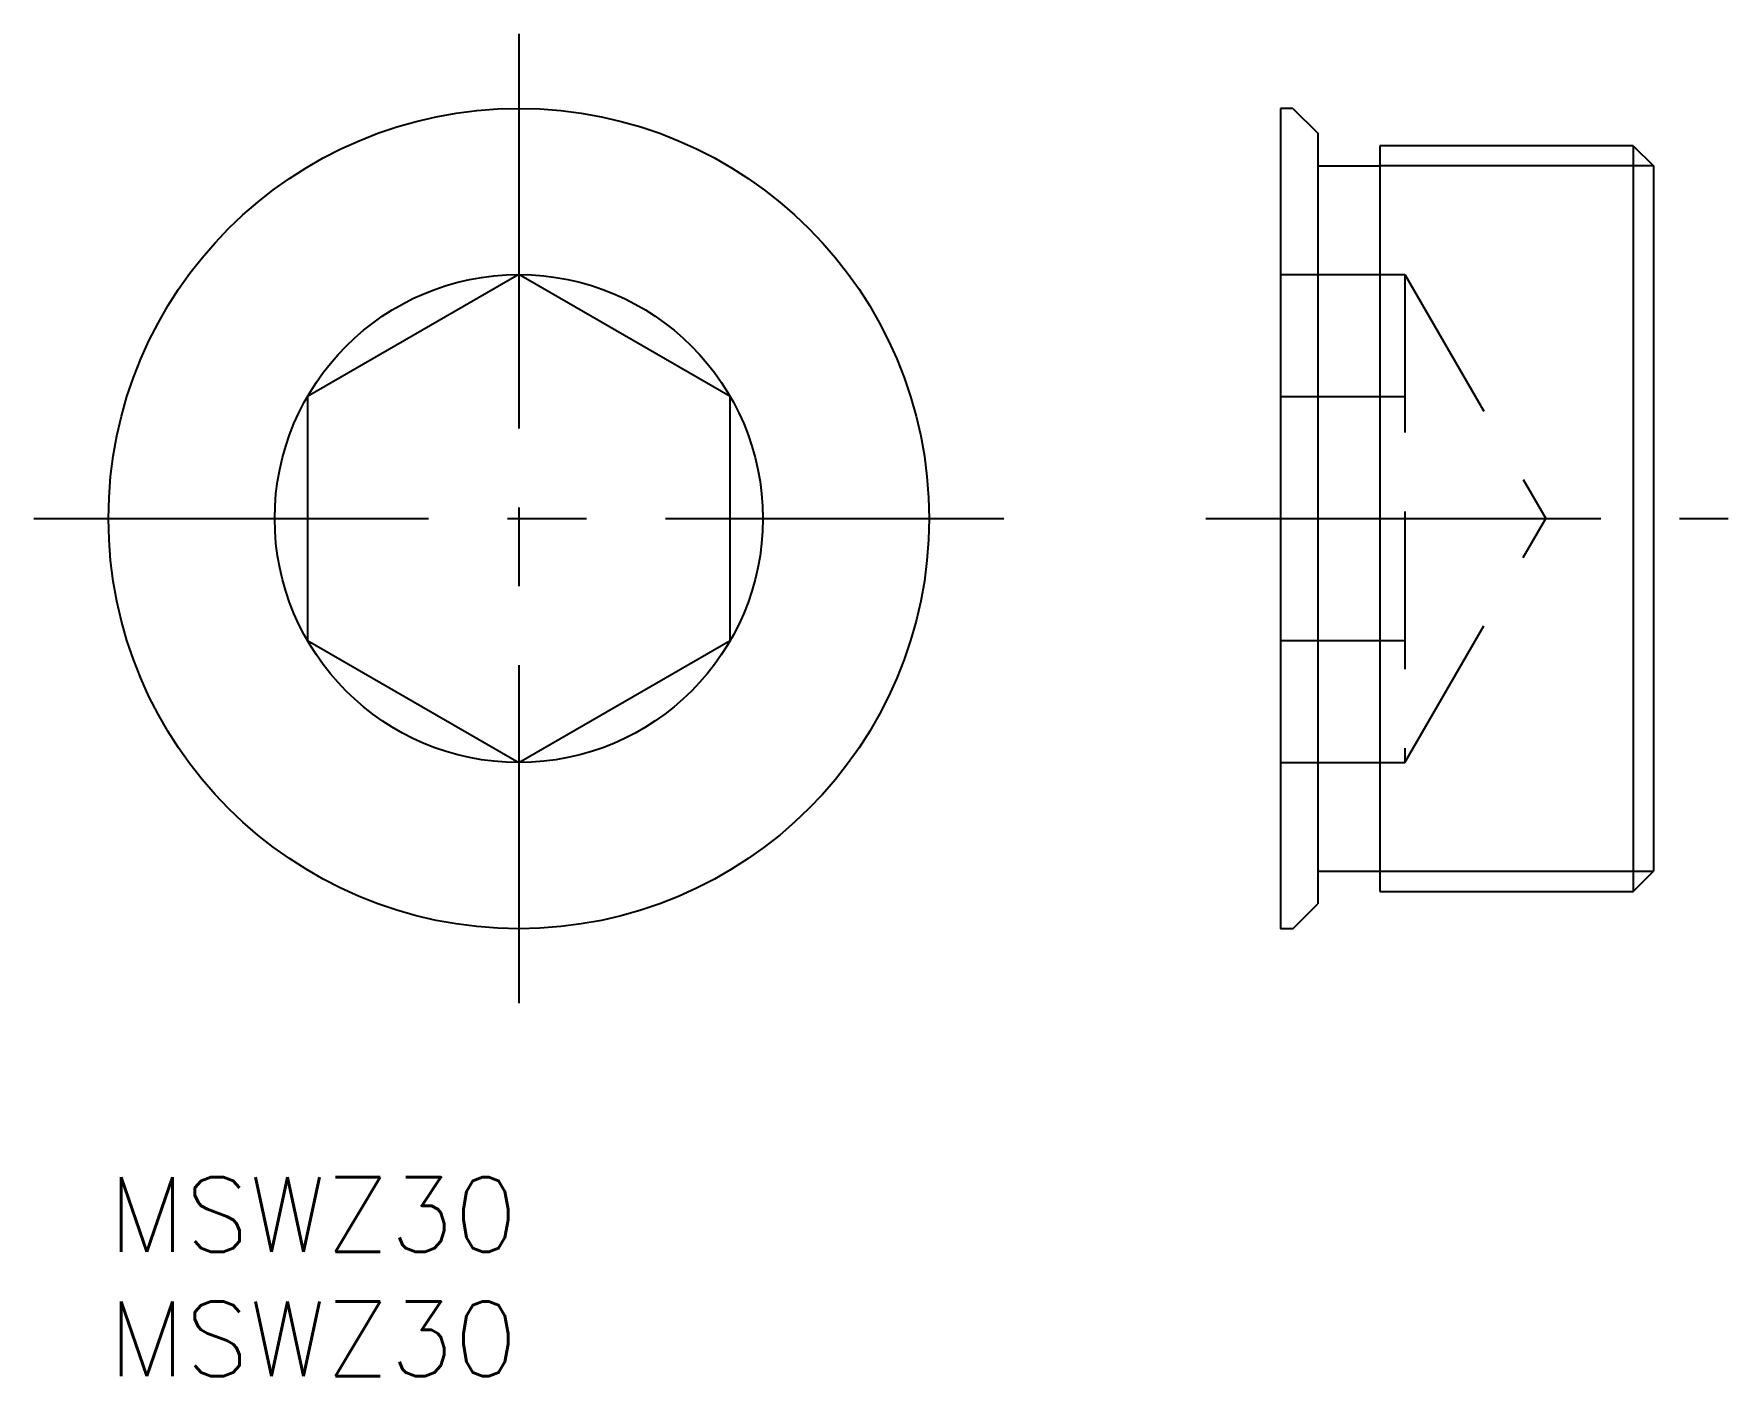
# Model space of a CAD drawing. Extents: x -3 to 65.1, y -8 to 46.
import ezdxf

# ---------------------------------------------------------------- set-up
doc = ezdxf.new("R2010")
doc.units = 0
doc.header["$LTSCALE"] = 0.5
doc.linetypes.add('CENTER', pattern=[50.8, 31.75, -6.35, 6.35, -6.35])
doc.linetypes.add('DASHED', pattern=[19.05, 12.7, -6.35])
for name, color, linetype in [('MSM_CENTER', 1, 'CENTER'), ('MSM_CONTINUOUS', 7, 'CONTINUOUS'), ('MSM_DASHED', 4, 'DASHED'), ('MSM_NARROW', 5, 'CONTINUOUS'), ('MSM_PART_NUMBER', 7, 'CONTINUOUS')]:
    doc.layers.add(name, color=color, linetype=linetype)
doc.styles.get("Standard").update_dxf_attribs({"font": 'txt.shx', "height": 3, "bigfont": 'bigfont.shx'})

# ---------------------------------------------------------------- blocks, each defined once
blk = doc.blocks.new('*U3')
at = {"layer": 'MSM_PART_NUMBER'}
blk.add_text('MSWZ30', height=3, dxfattribs=at).set_placement((0, -3))
blk = doc.blocks.new('*U4')
at = {"layer": 'MSM_PART_NUMBER'}
blk.add_text('MSWZ30', height=3, dxfattribs=at).set_placement((0, -8))

msp = doc.modelspace()

# ---------------------------------------------------------------- linework, layer by layer
at = {"layer": 'MSM_CENTER'}
for p, q in [((16.5, 46), (16.5, 7)), ((-3, 26.5), (36, 26.5)), ((44.133, 26.5), (65.133, 26.5))]:
    msp.add_line(p, q, dxfattribs=at)
at = {"layer": 'MSM_CONTINUOUS'}
for p, q in [((47.133, 43), (47.133, 10)), ((47.633, 43), (47.133, 43)), ((47.633, 43), (48.633, 42)), ((48.633, 42), (48.633, 11)), ((51.133, 41.5), (51.133, 11.5)), ((61.321, 41.5), (51.133, 41.5)), ((61.321, 41.5), (62.133, 40.688)), ((61.321, 41.5), (61.321, 11.5)), ((48.633, 40.688), (51.133, 40.688)), ((62.133, 40.688), (62.133, 12.312)), ((16.5, 36.315), (8, 31.407)), ((25, 31.407), (16.5, 36.315)), ((20.75, 33.861), (20.75, 33.861)), ((22.875, 32.634), (22.875, 32.634)), ((8, 31.407), (8, 21.593)), ((25, 21.593), (25, 31.407)), ((8, 21.593), (16.5, 16.685)), ((16.5, 16.685), (25, 21.593)), ((48.633, 12.312), (51.133, 12.312)), ((61.321, 11.5), (62.133, 12.312)), ((47.633, 10), (48.633, 11)), ((51.133, 11.5), (61.321, 11.5)), ((47.633, 10), (47.133, 10))]:
    msp.add_line(p, q, dxfattribs=at)
for radius in [16.5, 9.815]:
    msp.add_circle((16.5, 26.5), radius, dxfattribs=at)
at = {"layer": 'MSM_DASHED'}
for p, q in [((47.133, 36.315), (52.133, 36.315)), ((52.133, 36.315), (52.133, 16.685)), ((52.133, 36.315), (57.8, 26.5)), ((47.133, 31.407), (52.133, 31.407)), ((52.133, 16.685), (57.8, 26.5)), ((47.133, 21.593), (52.133, 21.593)), ((47.133, 16.685), (52.133, 16.685))]:
    msp.add_line(p, q, dxfattribs=at)
at = {"layer": 'MSM_NARROW'}
for p, q in [((62.133, 40.688), (51.133, 40.688)), ((51.133, 12.312), (62.133, 12.312))]:
    msp.add_line(p, q, dxfattribs=at)

# ---------------------------------------------------------------- block references
at = {"layer": 'MSM_CONTINUOUS'}
for name in ['*U3', '*U4']:
    msp.add_blockref(name, (0, 0), dxfattribs=at)

doc.saveas('drawing.dxf')
